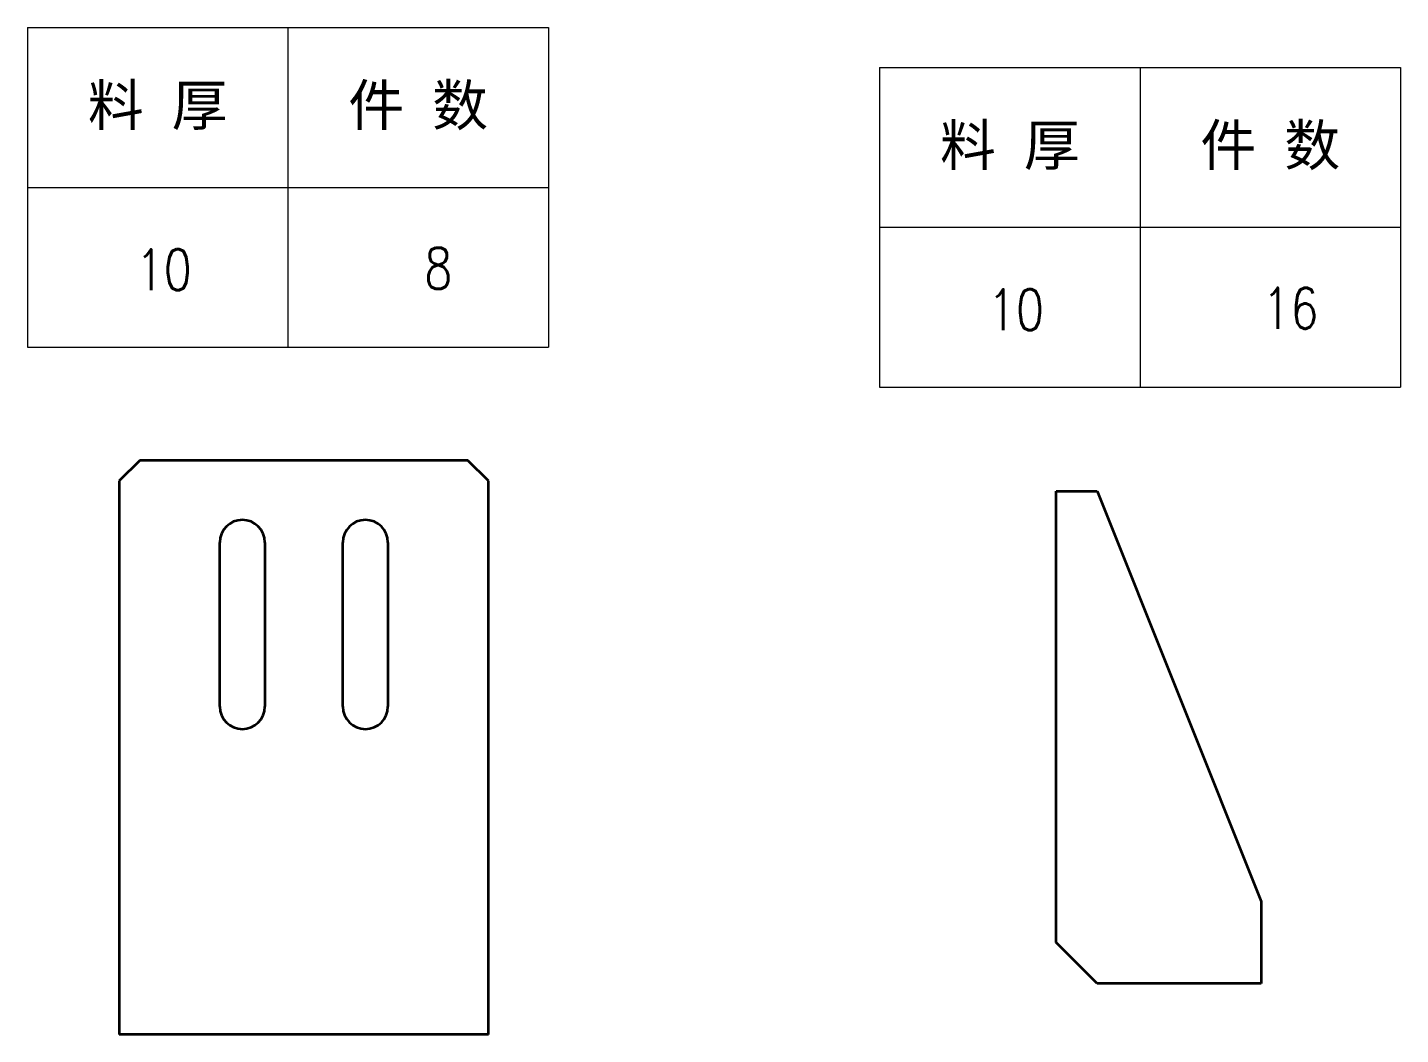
# Model space of a CAD drawing. Extents: x -157 to 67731, y -20850 to 580.
# Drawn here: x -156.8 to 178, y 334.6 to 580.1 of the extents above; entities that cross this region are included whole.
import ezdxf
from ezdxf.enums import TextEntityAlignment as Align

# ---------------------------------------------------------------- set-up
doc = ezdxf.new("R2010")
doc.units = 0
doc.layers.get('0').update_dxf_attribs({"lineweight": 13})
doc.layers.add('__5', color=7, linetype='Continuous', lineweight=13)
doc.styles.add('DIM', font='txt.shx', dxfattribs={"width": 0.8, "bigfont": 'bigfont.shx'})
doc.styles.get("Standard").update_dxf_attribs({"font": ''})
doc.styles.get('Standard').set_extended_font_data('SimSun')

# ---------------------------------------------------------------- blocks, each defined once
blk = doc.blocks.new('*T19')
at = {"color": 0, "linetype": 'ByBlock', "lineweight": -2, "transparency": 16777216}
for p, q in [((0, 0), (127, 0)), ((0, 0), (0, -78)), ((63.5, 0), (63.5, -78)), ((127, 0), (127, -78)), ((0, -39), (127, -39)), ((0, -78), (127, -78))]:
    blk.add_line(p, q, dxfattribs=at)
at = {"color": 0, "transparency": 16777216, "char_height": 10, "width": 60.5, "attachment_point": 5}
for s, insert in [('{\\fSimSun|b0|i0|c134|p2;料 厚}', (31.75, -19.5)), ('{\\fSimSun|b0|i0|c134|p2;件 数}', (95.25, -19.5))]:
    blk.add_mtext(s, dxfattribs=dict(at, insert=insert))
blk = doc.blocks.new('拆图参数')
blk.add_blockref('*T19', (-63.5, 78))
at = {"style": 'DIM', "width": 0.8}
blk.add_attdef('6', text='', height=10, dxfattribs=at).set_placement((-37.13, 18.91), align=Align.MIDDLE_LEFT)
blk.add_attdef('1', text='', height=10, dxfattribs=at).set_placement((36.65, 19.27), align=Align.MIDDLE_CENTER)

msp = doc.modelspace()

# ---------------------------------------------------------------- linework, layer by layer
at = {"layer": '__5', "color": 7, "lineweight": 35, "ltscale": 0.088388}
for p, q in [((-129.3973, 474.5646), (-134.3973, 469.5646)), ((-44.3973, 469.5646), (-49.3973, 474.5646))]:
    msp.add_line(p, q, dxfattribs=at)
at = {"layer": '__5', "color": 7, "lineweight": 35}
for p, q in [((-49.3973, 474.5646), (-129.3973, 474.5646)), ((-134.3973, 469.5646), (-134.3973, 334.5646)), ((-44.3973, 334.5646), (-44.3973, 469.5646)), ((93.9961, 357.0297), (93.9961, 467.0297)), ((103.9961, 467.0297), (143.9961, 367.0297)), ((-109.8973, 414.5646), (-109.8973, 454.5646)), ((-98.8973, 454.5646), (-98.8973, 414.5646)), ((-79.8973, 414.5646), (-79.8973, 454.5646)), ((-68.8973, 454.5646), (-68.8973, 414.5646)), ((143.9961, 347.0297), (103.9961, 347.0297)), ((-44.3973, 334.5646), (-134.3973, 334.5646))]:
    msp.add_line(p, q, dxfattribs=at)
at = {"layer": '__5', "color": 7, "lineweight": 35, "ltscale": 0.125}
msp.add_line((93.9961, 467.0297), (103.9961, 467.0297), dxfattribs=at)
at = {"layer": '__5', "color": 7, "lineweight": 35, "ltscale": 0.25}
msp.add_line((143.9961, 367.0297), (143.9961, 347.0297), dxfattribs=at)
at = {"layer": '__5', "color": 7, "lineweight": 35, "ltscale": 0.176777}
msp.add_line((103.9961, 347.0297), (93.9961, 357.0297), dxfattribs=at)
at = {"layer": '__5', "color": 7, "lineweight": 35}
for centre, start, end in [((-104.3973, 454.5646), 0, 180), ((-74.3973, 454.5646), 0, 180), ((-104.3973, 414.5646), 180, 0), ((-74.3973, 414.5646), 180, 0)]:
    msp.add_arc(centre, 5.5, start, end, dxfattribs=at)

# ---------------------------------------------------------------- block references
for p, values in [((-93.2849, 502.1476), {'1': '8', '6': '10'}), ((114.4593, 492.4073), {'1': '16', '6': '10'})]:
    msp.add_blockref('拆图参数', p).add_auto_attribs(values)

doc.saveas('drawing.dxf')
